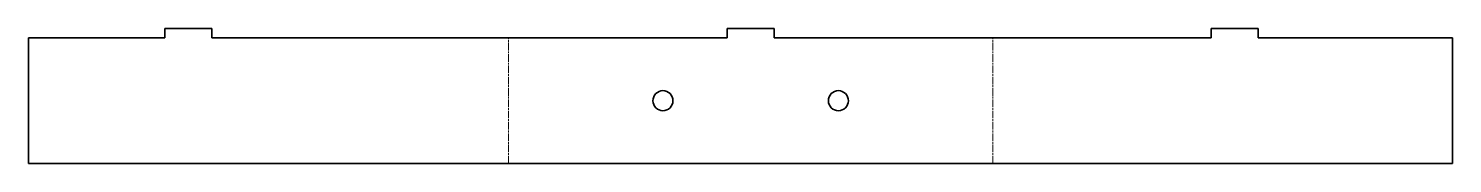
# Model space of a CAD drawing. Header units: inches. Extents: x 0 to 455, y 0 to 43.
import ezdxf

# ---------------------------------------------------------------- set-up
doc = ezdxf.new("R2010")
doc.units = ezdxf.units.IN
doc.header["$MEASUREMENT"] = 0
doc.linetypes.add('Chain', pattern=[13.68, 9.12, -1.14, 2.28, -1.14])
doc.layers.add('SIMUMAK Bend Centerline (ISO)', color=7, linetype='Chain', lineweight=9)
doc.layers.add('SIMUMAK Visible (ISO)', color=7, linetype='Continuous', lineweight=35)

# ---------------------------------------------------------------- blocks, each defined once
blk = doc.blocks.new('3DOF250-05-RANT01_Sheet_3_3DOF250-05-RANT01 (desplegada)')
at = {"layer": 'SIMUMAK Bend Centerline (ISO)', "ltscale": 0.263158}
for p, q in [((-74.04, -21.5), (-74.04, 18.5)), ((80.54, -21.5), (80.54, 18.5))]:
    blk.add_line(p, q, dxfattribs=at)
at = {"layer": 'SIMUMAK Visible (ISO)'}
for p, q in [((-227.32, 18.5), (-227.32, -21.5)), ((-227.32, 18.5), (-183.82, 18.5)), ((-183.82, 21.5), (-168.82, 21.5)), ((-183.82, 18.5), (-183.82, 21.5)), ((-168.82, 18.5), (-168.82, 21.5)), ((-168.82, 18.5), (-4.25, 18.5)), ((-4.25, 21.5), (10.75, 21.5)), ((-4.25, 18.5), (-4.25, 21.5)), ((10.75, 18.5), (10.75, 21.5)), ((150.32, 18.5), (10.75, 18.5)), ((150.32, 21.5), (165.32, 21.5)), ((150.32, 18.5), (150.32, 21.5)), ((165.32, 18.5), (165.32, 21.5)), ((165.32, 18.5), (227.32, 18.5)), ((227.32, -21.5), (227.32, 18.5)), ((227.32, -21.5), (-227.32, -21.5))]:
    blk.add_line(p, q, dxfattribs=at)
for centre in [(-24.75, -1.5), (31.25, -1.5)]:
    blk.add_circle(centre, 3.2, dxfattribs=at)

msp = doc.modelspace()

# ---------------------------------------------------------------- block references
msp.add_blockref('3DOF250-05-RANT01_Sheet_3_3DOF250-05-RANT01 (desplegada)', (227.32, 21.5))

doc.saveas('drawing.dxf')
